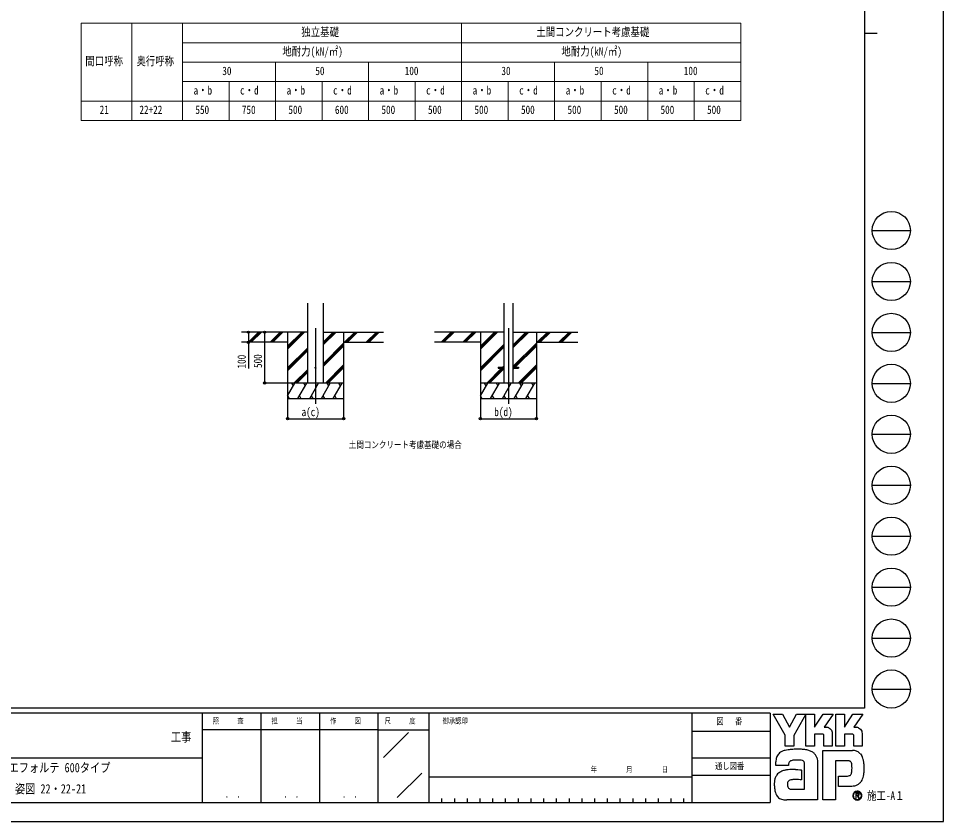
# Model space of a CAD drawing. Units: millimetres, scale not verified. Extents: x -10512 to 10512, y -7425 to 7425.
# Drawn here: x 1435 to 10512, y -7425 to 456 of the extents above; entities that cross this region are included whole.
import ezdxf
from ezdxf.enums import TextEntityAlignment as Align

# ---------------------------------------------------------------- set-up
doc = ezdxf.new("R2010")
doc.units = ezdxf.units.MM
doc.header["$LTSCALE"] = 30
doc.layers.add('0-1_TABLE1', color=7, linetype='Continuous', lineweight=18)
for name, color, linetype in [('0-2_USER1', 3, 'Continuous'), ('0-3_YKK_12', 2, 'Continuous'), ('0-4_YKK_13', 4, 'Continuous'), ('0-5_YKK_A1', 4, 'Continuous'), ('0-6_YKK_D', 6, 'Continuous'), ('0-7_YKK_ZWAK', 7, 'Continuous')]:
    doc.layers.add(name, color=color, linetype=linetype)
doc.styles.add('ＭＳ ゴシック', font='')
doc.styles.get('ＭＳ ゴシック').set_extended_font_data('MS Gothic')

msp = doc.modelspace()

# ---------------------------------------------------------------- linework, layer by layer
at = {"layer": '0-1_TABLE1'}
for p, q in [((2048.6, 409.31), (8522.6, 409.31)), ((2048.6, 409.31), (2048.6, -545.19)), ((2546.6, 409.31), (2546.6, -545.19)), ((3044.6, 409.31), (3044.6, -545.19)), ((5783.6, 409.31), (5783.6, -545.19)), ((3044.6, 218.41), (8522.6, 218.41)), ((3044.6, 27.51), (8522.6, 27.51)), ((3957.6, 27.51), (3957.6, -545.19)), ((4870.6, 27.51), (4870.6, -545.19)), ((6696.6, 27.51), (6696.6, -545.19)), ((7609.6, 27.51), (7609.6, -545.19)), ((3044.6, -163.39), (8522.6, -163.39)), ((3501.1, -163.39), (3501.1, -545.19)), ((4414.1, -163.39), (4414.1, -545.19)), ((5327.1, -163.39), (5327.1, -545.19)), ((6240.1, -163.39), (6240.1, -545.19)), ((7153.1, -163.39), (7153.1, -545.19)), ((8066.1, -163.39), (8066.1, -545.19)), ((2048.6, -354.29), (8522.6, -354.29)), ((2048.6, -545.19), (8522.6, -545.19))]:
    msp.add_line(p, q, dxfattribs=at)
msp.add_lwpolyline([(8522.6, 409.31), (8522.6, -163.39), (8522.6, -545.19)], dxfattribs=at)
at = {"layer": '0-3_YKK_12'}
for p, q in [((4350.66, -2584.03), (4350.66, -3327.35)), ((6242.23, -2584.03), (6242.23, -3327.35))]:
    msp.add_line(p, q, dxfattribs=at)
at = {"layer": '0-4_YKK_13'}
for p, q in [((6142.23, -2967.76), (6142.23, -2976.76)), ((6142.23, -2967.76), (6197.03, -2967.76)), ((6142.23, -2976.76), (6197.03, -2976.76)), ((6287.43, -2967.76), (6342.23, -2967.76)), ((6287.43, -2976.76), (6342.23, -2976.76)), ((6342.23, -2967.76), (6342.23, -2976.76))]:
    msp.add_line(p, q, dxfattribs=at)
msp.add_circle((4350.66, -2972.26), 5, dxfattribs=at)
at = {"layer": '0-5_YKK_A1'}
for p, q in [((4272.91, -3122.26), (4272.91, -2336.91)), ((4428.41, -3122.26), (4428.41, -2336.91)), ((6197.03, -2336.91), (6197.03, -3122.26)), ((6287.43, -2336.91), (6287.43, -3122.26)), ((4272.91, -2622.26), (3624.71, -2622.26)), ((3691.39, -2720.86), (3789.99, -2622.26)), ((3704.13, -2722.26), (3804.13, -2622.26)), ((3718.28, -2722.26), (3818.28, -2622.26)), ((3903.53, -2720.86), (4002.12, -2622.26)), ((3916.26, -2722.26), (4016.27, -2622.26)), ((3930.41, -2722.26), (4030.41, -2622.26)), ((4075.66, -2622.26), (4075.66, -3272.26)), ((4075.66, -2789.15), (4242.54, -2622.26)), ((4075.66, -2775), (4228.4, -2622.26)), ((4075.66, -2760.86), (4214.26, -2622.26)), ((4428.41, -2744.76), (4550.91, -2622.26)), ((4428.41, -2730.62), (4536.77, -2622.26)), ((4428.41, -2716.48), (4522.62, -2622.26)), ((4428.41, -2622.26), (5016.28, -2622.26)), ((4625.66, -2622.26), (4625.66, -3272.26)), ((4634.75, -2722.26), (4734.76, -2622.26)), ((4648.9, -2722.26), (4748.9, -2622.26)), ((4663.04, -2722.26), (4763.04, -2622.26)), ((4846.89, -2722.26), (4946.89, -2622.26)), ((4861.03, -2722.26), (4961.03, -2622.26)), ((4875.17, -2722.26), (4975.17, -2622.26)), ((6197.03, -2622.26), (5516.28, -2622.26)), ((5582.96, -2720.86), (5681.56, -2622.26)), ((5595.7, -2722.26), (5695.7, -2622.26)), ((5609.85, -2722.26), (5709.85, -2622.26)), ((5795.1, -2720.86), (5893.69, -2622.26)), ((5807.84, -2722.26), (5907.84, -2622.26)), ((5821.98, -2722.26), (5921.98, -2622.26)), ((5967.23, -2622.26), (5967.23, -3272.26)), ((5967.23, -2789.15), (6134.11, -2622.26)), ((5967.23, -2775), (6119.97, -2622.26)), ((5967.23, -2760.86), (6105.83, -2622.26)), ((6287.43, -2777.31), (6442.48, -2622.26)), ((6287.43, -2763.17), (6428.34, -2622.26)), ((6287.43, -2749.03), (6414.19, -2622.26)), ((6287.43, -2622.26), (6925.43, -2622.26)), ((6517.23, -2622.26), (6517.23, -3272.26)), ((6526.33, -2722.26), (6626.33, -2622.26)), ((6540.47, -2722.26), (6640.47, -2622.26)), ((6554.61, -2722.26), (6654.61, -2622.26)), ((6738.46, -2722.26), (6838.46, -2622.26)), ((6752.6, -2722.26), (6852.6, -2622.26)), ((6766.74, -2722.26), (6866.74, -2622.26)), ((4075.66, -2722.26), (3624.71, -2722.26)), ((4625.66, -2722.26), (5016.28, -2722.26)), ((5967.23, -2722.26), (5516.28, -2722.26)), ((6517.23, -2722.26), (6925.43, -2722.26)), ((4075.66, -2972.99), (4272.91, -2775.74)), ((4075.66, -2987.13), (4272.91, -2789.89)), ((4075.66, -3001.28), (4272.91, -2804.03)), ((4428.41, -2928.61), (4625.66, -2731.36)), ((4428.41, -2942.75), (4625.66, -2745.5)), ((4428.41, -2956.89), (4625.66, -2759.65)), ((5967.23, -2972.99), (6197.03, -2743.19)), ((5967.23, -2987.13), (6197.03, -2757.34)), ((5967.23, -3001.28), (6197.03, -2771.48)), ((6287.43, -2961.16), (6517.23, -2731.36)), ((6294.96, -2967.76), (6517.23, -2745.5)), ((6309.11, -2967.76), (6517.23, -2759.65)), ((4138.52, -3122.26), (4272.91, -2987.87)), ((4446.88, -3122.26), (4625.66, -2943.49)), ((4461.03, -3122.26), (4625.66, -2957.63)), ((4475.17, -3122.26), (4625.66, -2971.78)), ((6030.09, -3122.26), (6175.59, -2976.76)), ((6044.23, -3122.26), (6189.73, -2976.76)), ((6058.37, -3122.26), (6197.03, -2983.61)), ((6184.59, -2967.76), (6197.03, -2955.32)), ((6287.43, -2989.44), (6300.11, -2976.76)), ((6338.45, -3122.26), (6517.23, -2943.49)), ((6352.6, -3122.26), (6517.23, -2957.63)), ((6366.74, -3122.26), (6517.23, -2971.78)), ((4152.66, -3122.26), (4272.91, -3002.02)), ((4166.8, -3122.26), (4272.91, -3016.16)), ((4625.66, -3122.26), (4075.66, -3122.26)), ((4075.66, -3247.71), (4148.09, -3122.26)), ((4133.09, -3148.25), (4118.08, -3122.26)), ((4176.95, -3272.26), (4263.56, -3122.26)), ((4248.56, -3148.25), (4233.56, -3122.26)), ((4292.42, -3272.26), (4379.03, -3122.26)), ((4364.03, -3148.25), (4349.02, -3122.26)), ((4407.89, -3272.26), (4494.5, -3122.26)), ((4479.5, -3148.25), (4464.5, -3122.26)), ((4523.36, -3272.26), (4609.97, -3122.26)), ((4594.97, -3148.25), (4579.97, -3122.26)), ((6517.23, -3122.26), (5967.23, -3122.26)), ((5967.23, -3247.71), (6039.66, -3122.26)), ((6024.66, -3148.25), (6009.65, -3122.26)), ((6068.53, -3272.26), (6155.13, -3122.26)), ((6140.13, -3148.25), (6125.13, -3122.26)), ((6184, -3272.26), (6270.6, -3122.26)), ((6255.6, -3148.25), (6240.59, -3122.26)), ((6299.47, -3272.26), (6386.07, -3122.26)), ((6371.07, -3148.25), (6356.07, -3122.26)), ((6414.94, -3272.26), (6501.54, -3122.26)), ((6486.54, -3148.25), (6471.54, -3122.26)), ((4076.48, -3246.28), (4091.48, -3272.26)), ((4191.95, -3246.28), (4206.95, -3272.26)), ((4307.42, -3246.28), (4322.42, -3272.26)), ((4422.89, -3246.28), (4437.89, -3272.26)), ((4538.36, -3246.28), (4553.36, -3272.26)), ((5968.05, -3246.28), (5983.05, -3272.26)), ((6083.52, -3246.28), (6098.52, -3272.26)), ((6198.99, -3246.28), (6213.99, -3272.26)), ((6314.46, -3246.28), (6329.46, -3272.26)), ((6429.93, -3246.28), (6444.93, -3272.26)), ((4075.66, -3272.26), (4625.66, -3272.26)), ((5967.23, -3272.26), (6517.23, -3272.26))]:
    msp.add_line(p, q, dxfattribs=at)
at = {"layer": '0-6_YKK_D'}
for p, q in [((3850.6, -2622.26), (3850.6, -3122.26)), ((4074.66, -3122.26), (3849.6, -3122.26)), ((4075.66, -3272.26), (4075.66, -3473.26)), ((4625.66, -3272.26), (4625.66, -3473.26)), ((5967.23, -3272.26), (5967.23, -3473.26)), ((6517.23, -3272.26), (6517.23, -3473.26)), ((4075.66, -3472.26), (4625.66, -3472.26)), ((5967.23, -3472.26), (6517.23, -3472.26))]:
    msp.add_line(p, q, dxfattribs=at)
msp.add_lwpolyline([(3691.32, -2622.26), (3691.32, -2722.26), (3691.32, -2979.86)], dxfattribs=at)
for centre in [(3691.32, -2622.26), (3850.6, -2622.26), (3691.32, -2722.26), (3850.6, -3122.26), (4075.66, -3472.26), (4625.66, -3472.26), (5967.23, -3472.26), (6517.23, -3472.26)]:
    msp.add_circle(centre, 10.62, dxfattribs=at)
at = {"layer": '0-7_YKK_ZWAK'}
for p, q in [((9737.55, 6937.5), (9737.55, -6312.5)), ((9737.55, 312.5), (9862.55, 312.5)), ((9812.55, -1625), (10187.55, -1625)), ((9812.55, -2125), (10187.55, -2125)), ((9812.55, -2625), (10187.55, -2625)), ((9812.55, -3125), (10187.55, -3125)), ((9812.55, -3625), (10187.55, -3625)), ((9812.55, -4125), (10187.55, -4125)), ((9812.55, -4625), (10187.55, -4625)), ((9812.55, -5125), (10187.55, -5125)), ((9812.55, -5625), (10187.55, -5625)), ((9812.55, -6125), (10187.55, -6125)), ((9737.55, -6312.5), (-9762.45, -6312.5)), ((3237.55, -6362.5), (-12.45, -6362.5)), ((3812.55, -6362.5), (3812.55, -7237.5)), ((4387.55, -6362.5), (4387.55, -7237.5)), ((4962.55, -6362.5), (4962.55, -7237.5)), ((5462.55, -6362.5), (4962.55, -6362.5)), ((8043.8, -6362.5), (5462.55, -6362.5)), ((5462.55, -6362.5), (5462.55, -7237.5)), ((8043.8, -6362.5), (8043.8, -7237.5)), ((8812.55, -6362.5), (8043.8, -6362.5)), ((8812.55, -6362.5), (8812.55, -7237.5)), ((4962.55, -6525), (3237.55, -6525)), ((4962.55, -6525), (5462.55, -6525)), ((5017.76, -6795.73), (5262.59, -6550.9)), ((8043.8, -6537.5), (8812.55, -6537.5)), ((-12.45, -6800), (3237.55, -6800)), ((8043.8, -6800), (8812.55, -6800)), ((5151.68, -7189.97), (5392.23, -6949.42)), ((5462.55, -6987.5), (8043.8, -6987.5)), ((8812.55, -6975), (8043.8, -6975)), ((9697.91, -7139.3), (9697.91, -7139.3)), ((-12.45, -7237.5), (3237.55, -7237.5)), ((3237.55, -7237.5), (4962.55, -7237.5)), ((4962.55, -7237.5), (5462.55, -7237.5)), ((5462.55, -7237.5), (8043.8, -7237.5)), ((5587.55, -7200), (5587.55, -7237.5)), ((5712.55, -7200), (5712.55, -7237.5)), ((5837.55, -7200), (5837.55, -7237.5)), ((5962.55, -7200), (5962.55, -7237.5)), ((6087.55, -7200), (6087.55, -7237.5)), ((6212.55, -7200), (6212.55, -7237.5)), ((6337.55, -7200), (6337.55, -7237.5)), ((6462.55, -7200), (6462.55, -7237.5)), ((6587.55, -7200), (6587.55, -7237.5)), ((6712.55, -7200), (6712.55, -7237.5)), ((6837.55, -7200), (6837.55, -7237.5)), ((6962.55, -7200), (6962.55, -7237.5)), ((7087.55, -7200), (7087.55, -7237.5)), ((7212.55, -7200), (7212.55, -7237.5)), ((7337.55, -7200), (7337.55, -7237.5)), ((7462.55, -7200), (7462.55, -7237.5)), ((7587.55, -7200), (7587.55, -7237.5)), ((7712.55, -7200), (7712.55, -7237.5)), ((7837.55, -7200), (7837.55, -7237.5)), ((7962.55, -7200), (7962.55, -7237.5)), ((8043.8, -7237.5), (8812.55, -7237.5)), ((9666.68, -7209.95), (9666.68, -7209.95))]:
    msp.add_line(p, q, dxfattribs=at)
for points in [[(-10512.5, -7425), (10512.5, -7425), (10512.5, 7425), (-10512.5, 7425)], [(8840.05, -6370), (8932.08, -6370), (9001.18, -6500.25), (9070.1, -6370), (9162.19, -6370), (9044.18, -6579.98), (9044.18, -6685.33), (8960.24, -6685.33), (8960.24, -6577.14)]]:
    msp.add_lwpolyline(points, close=True, dxfattribs=at)
for points in [[(4962.55, -6362.5), (3237.55, -6362.5), (3237.55, -7237.5)], [(9326.37, -6566.52), (9246.92, -6566.52), (9246.92, -6685.24), (9162.29, -6685.24), (9162.29, -6370), (9246.92, -6370), (9246.92, -6498.96), (9330.17, -6370), (9429.6, -6370), (9340.4, -6500.53), (9343.56, -6500.53), (9347.05, -6500.53), (9350.63, -6500.53), (9354.08, -6500.53), (9357.16, -6500.53), (9359.65, -6500.53), (9361.31, -6500.53), (9361.92, -6500.53)], [(9618.78, -6566.52), (9539.42, -6566.52), (9539.42, -6685.33), (9454.74, -6685.33), (9454.74, -6370), (9539.42, -6370), (9539.42, -6498.96), (9622.58, -6370), (9722.01, -6370), (9632.81, -6500.53), (9636, -6500.53), (9639.51, -6500.53), (9643.09, -6500.53), (9646.53, -6500.53), (9649.6, -6500.53), (9652.08, -6500.53), (9653.73, -6500.53), (9654.33, -6500.53)], [(9386.26, -6505.53), (9396.37, -6511.31), (9404.93, -6518.83), (9411.81, -6527.8), (9416.89, -6537.87), (9420.03, -6548.74), (9421.1, -6560.09), (9421.1, -6685.55), (9338.53, -6685.55), (9338.53, -6578.52)], [(9678.7, -6505.53), (9688.84, -6511.31), (9697.44, -6518.83), (9704.35, -6527.8), (9709.46, -6537.87), (9712.62, -6548.74), (9713.7, -6560.09), (9713.7, -6685.33), (9630.93, -6685.33), (9630.93, -6578.52)], [(9269.27, -6797.91), (9272.82, -6812.25), (9274.83, -6827.61), (9275.46, -6843.97), (9275.46, -7212.5), (8973.88, -7212.5)], [(9572.17, -6828.77), (9452.98, -6828.77), (9452.98, -7212.5), (9328.08, -7212.5), (9328.08, -6726.98), (9618.38, -6726.98)], [(9696.78, -6761.28), (9704.93, -6771.56), (9711.03, -6781.52), (9715.29, -6790.54)], [(9011.99, -6830.78), (9006.18, -6834.05), (9001.65, -6838.04), (8998.22, -6842.71), (8995.73, -6847.99), (8994.01, -6853.83), (8992.9, -6860.17), (8992.23, -6866.97), (8991.82, -6874.17), (8866.86, -6874.47), (8867.23, -6857.38), (8867.92, -6838.18)], [(9059.87, -6913.82), (9083.52, -6915.38), (9102.11, -6917.46), (9114.28, -6919.42), (9118.63, -6920.58), (9118.63, -7016.18), (9104.81, -7014.72), (9089.64, -7013.9), (9074.12, -7013.58), (9059.22, -7013.63), (9045.92, -7013.91), (9035.21, -7014.27), (9028.06, -7014.59), (9025.46, -7014.73), (9014.66, -7016.71), (9005.34, -7019.8), (8997.51, -7024.03), (8991.17, -7029.42), (8986.32, -7035.99), (8982.96, -7043.76), (8981.09, -7052.75), (8980.71, -7062.98), (8981.91, -7074.22), (8984.29, -7083.52), (8987.73, -7091.04), (8992.07, -7096.97), (8997.15, -7101.49), (9002.83, -7104.76), (9008.97, -7106.98), (9015.4, -7108.31), (9148.16, -7108.31), (9148.16, -6862.68), (9148.19, -6857.81), (9147.94, -6853.05), (9147.32, -6848.47), (9146.25, -6844.12), (9144.66, -6840.06), (9142.46, -6836.37), (9139.59, -6833.1), (9135.97, -6830.31)], [(9135.97, -6830.31), (9128.18, -6827.25), (9115.73, -6824.67), (9099.85, -6822.75), (9081.77, -6821.74), (9062.71, -6821.82), (9043.91, -6823.21)], [(9614.57, -6902.49), (9614.41, -6886.58), (9613.65, -6872.24), (9611.86, -6859.66), (9608.59, -6848.98)], [(9686.41, -7052.43), (9674.87, -7061.39), (9662.86, -7068.44), (9650.46, -7073.7), (9637.75, -7077.3), (9624.84, -7079.36), (9611.8, -7080.02), (9483.4, -7080.02), (9483.4, -6979.16), (9555.8, -6979.16), (9569.15, -6978.97), (9580.89, -6977.83), (9590.97, -6974.88)], [(9686.52, -7156.49), (9686.45, -7155.03), (9686.27, -7153.62), (9685.97, -7152.26), (9685.55, -7150.97), (9685.01, -7149.75), (9684.35, -7148.59), (9683.58, -7147.52), (9682.7, -7146.53), (9681.54, -7145.51), (9680.26, -7144.62), (9678.85, -7143.86), (9677.33, -7143.23), (9675.7, -7142.74), (9673.96, -7142.39), (9672.12, -7142.18), (9670.19, -7142.11), (9651.25, -7142.11), (9651.25, -7197.85), (9656.97, -7197.85), (9656.97, -7147.79), (9670.19, -7147.79), (9671.56, -7147.84), (9672.84, -7147.97), (9674.04, -7148.19), (9675.16, -7148.5), (9676.18, -7148.89), (9677.11, -7149.36), (9677.94, -7149.92), (9678.66, -7150.56)], [(9680.9, -7156.49), (9680.55, -7159.17), (9679.59, -7161.28), (9678.15, -7162.89), (9676.37, -7164.06), (9674.36, -7164.86), (9672.26, -7165.35), (9670.21, -7165.6), (9668.32, -7165.67), (9663.36, -7165.67), (9665.86, -7169.92), (9682.23, -7198.04), (9688.78, -7198.04), (9673, -7170.98), (9674.48, -7170.68), (9675.89, -7170.31), (9677.23, -7169.86), (9678.49, -7169.33), (9679.67, -7168.72), (9680.77, -7168.04), (9681.78, -7167.28), (9682.7, -7166.44)]]:
    msp.add_lwpolyline(points, dxfattribs=at)
for centre in [(10000.05, -1625), (10000.05, -2125), (10000.05, -2625), (10000.05, -3125), (10000.05, -3625), (10000.05, -4125), (10000.05, -4625), (10000.05, -5125), (10000.05, -5625), (10000.05, -6125)]:
    msp.add_circle(centre, 187.5, dxfattribs=at)
for centre, radius, start, end in [((9362.04, -6562.97), 62.44, 78.26798, 90.11215), ((9362.93, -6558.43), 57.81, 66.19963, 78.22058), ((9654.45, -6563.08), 62.55, 78.27851, 90.10826), ((9655.31, -6558.7), 58.09, 66.2483, 78.23226), ((9326.81, -6578.23), 11.72, 358.57817, 92.1683), ((9619.27, -6578.18), 11.67, 358.29941, 92.43455), ((9086.17, -7425.11), 710, 91.6169, 94.94971), ((9083.42, -7310.15), 595.01, 87.51794, 91.66439), ((9091.15, -7144.44), 429.12, 81.92631, 87.59083), ((9017.6, -6839.67), 149.2, 163.48385, 171.57982), ((8979.01, -6828.22), 108.95, 152.2125, 163.4865), ((8962.34, -6819.6), 90.18, 138.03852, 152.12015), ((8962.33, -6820.02), 90.45, 122.60463, 137.83438), ((8974.29, -6839.36), 113.2, 108.37421, 122.42809), ((8993.23, -6906.73), 183.13, 100.93159, 107.35499), ((9055.13, -7207.04), 489.75, 97.86054, 101.37938), ((9084.19, -7408.95), 693.73, 94.90201, 97.9576), ((9113.97, -6988.08), 271.1, 73.67137, 82.05943), ((9147.82, -6874.79), 152.88, 60.60528, 73.9085), ((9161.67, -6847.16), 122.01, 52.17347, 59.90542), ((9174.06, -6831.12), 101.74, 43.55042, 52.14561), ((9180.89, -6824.52), 92.24, 34.48659, 43.50182), ((9180.94, -6824.38), 92.12, 25.58915, 34.43128), ((9172.74, -6828.22), 101.17, 17.43089, 25.54591), ((9613.64, -6860.53), 133.64, 78.73198, 87.96551), ((9617.56, -6840.49), 113.22, 69.03034, 78.69541), ((9621.21, -6830.75), 102.82, 59.39484, 68.9885), ((9622.9, -6827.78), 99.4, 50.3012, 59.3616), ((9622.28, -6828.48), 100.33, 42.05209, 50.28551), ((9572.73, -6857.03), 157.3, 14.76267, 25.00486), ((9094.51, -6851.15), 226.96, 171.55622, 176.72493), ((9044.98, -6909.07), 84.96, 102.4979, 112.84632), ((9061.41, -6979.98), 157.75, 96.37207, 102.75341), ((9572.85, -6890.03), 61.26, 77.94572, 90.63794), ((9578.18, -6865.04), 35.72, 60.20991, 77.92418), ((9581.63, -6858.55), 28.37, 39.8078, 59.75378), ((9576.78, -6862.26), 34.47, 22.65544, 39.38165), ((9476.25, -6883.32), 257.3, 7.9139, 14.95041), ((9379.89, -6897.34), 354.67, 2.54376, 8.01251), ((9324.66, -6900.24), 409.98, 357.76419, 2.60674), ((8981.14, -7040.72), 127.26, 153.89178, 164.94341), ((8962.32, -7031.67), 106.37, 142.04688, 153.80771), ((8958.69, -7029.07), 101.91, 130.60221, 141.94427), ((8964.69, -7036.28), 111.29, 120.60724, 130.53081), ((8976.54, -7056.43), 134.67, 112.58838, 120.58162), ((8992.48, -7094.75), 176.17, 106.61303, 112.59024), ((9017.56, -7179.03), 264.11, 99.87193, 106.59825), ((9031.61, -7258.18), 344.49, 94.78469, 99.91711), ((9038.45, -7336.93), 423.53, 90.80099, 94.81812), ((9039.49, -7395.56), 482.18, 87.57779, 90.82714), ((9579.3, -6948.57), 28.78, 293.91672, 314.09376), ((9575.37, -6945.11), 34, 314.78099, 333.92928), ((9550.12, -6932.85), 62.07, 334.00676, 347.34989), ((9481.24, -6916.9), 132.77, 347.14308, 355.40008), ((9330.51, -6903.94), 284.06, 355.2339, 0.29193), ((9533.51, -6937.79), 197.44, 339.22498, 347.31457), ((9422.87, -6911.98), 311.04, 347.15166, 352.97565), ((9340.42, -6901.25), 394.19, 352.8937, 357.82206), ((9095.33, -7058.72), 243.22, 174.55588, 182.47272), ((9231.24, -7056.58), 379.12, 181.90948, 187.89042), ((9022.45, -7051.74), 170.01, 164.97537, 174.56739), ((9603.07, -6958.47), 125.59, 311.57033, 318.66243), ((9588.53, -6945.72), 144.93, 318.67367, 325.29112), ((9625.9, -6973.56), 98.37, 326.23251, 339.61931), ((9071.73, -7079.01), 218.04, 187.80471, 196.36971), ((8987.51, -7103.89), 130.22, 196.3102, 208.20993), ((8950.84, -7123.41), 88.68, 208.29777, 223.35561), ((9666.75, -7170.47), 44.1, 90.09157, 179.92363), ((9666.49, -7170.52), 43.83, 179.86065, 225.14399), ((9666.48, -7170.33), 39.22, 134.8007, 180.12175), ((9666.32, -7170.58), 39.06, 179.75513, 225.29722), ((9666.59, -7170.11), 39.14, 89.86602, 135.149), ((9666.75, -7170.39), 44.02, 44.93442, 90.08536), ((9666.76, -7170.41), 39.44, 45.03108, 90.11509), ((9666.62, -7170.35), 39.6, 270.09072, 359.90926), ((9672.52, -7156.26), 8.38, 358.3894, 42.86139), ((9672.69, -7156.89), 13.84, 316.37674, 1.6565), ((9666.79, -7170.42), 39.43, 0.00643, 45.07115), ((9667.1, -7170.25), 43.68, 359.78949, 45.13288), ((9666.99, -7170.6), 43.78, 314.92572, 0.23508), ((8942.57, -7130.69), 77.67, 223.64205, 239.63663), ((8949.43, -7118.2), 91.91, 239.8785, 253.65355), ((8962, -7075.02), 136.89, 253.69102, 263.74909), ((8972.65, -6980.24), 232.26, 263.68487, 270.30455), ((9666.7, -7170.53), 43.98, 224.94536, 269.98445), ((9666.61, -7170.94), 39.01, 224.62822, 270.10973), ((9666.69, -7170.31), 44.2, 269.98802, 314.93777)]:
    msp.add_arc(centre, radius, start, end, dxfattribs=at)

# ---------------------------------------------------------------- texts
at = {"layer": '0-1_TABLE1', "style": 'ＭＳ ゴシック', "width": 0.8}
for s, p in [('独立基礎', (4210.1, 257.61)), ('土間コンクリート考慮基礎', (6517.1, 257.61)), ('地耐力(kN/㎡)', (4024.1, 66.71)), ('地耐力(kN/㎡)', (6763.1, 66.71)), ('間口呼称', (2090.6, -28.74)), ('奥行呼称', (2591.6, -28.74)), ('30', (3435.1, -124.19)), ('50', (4348.1, -124.19)), ('100', (5225.1, -124.19)), ('30', (6174.1, -124.19)), ('50', (7087.1, -124.19)), ('100', (7964.1, -124.19)), ('a・b', (3152.85, -315.09)), ('c・d', (3609.35, -315.09)), ('a・b', (4065.85, -315.09)), ('c・d', (4522.35, -315.09)), ('a・b', (4978.85, -315.09)), ('c・d', (5435.35, -315.09)), ('a・b', (5891.85, -315.09)), ('c・d', (6348.35, -315.09)), ('a・b', (6804.85, -315.09)), ('c・d', (7261.35, -315.09)), ('a・b', (7717.85, -315.09)), ('c・d', (8174.35, -315.09)), ('21', (2231.6, -505.99)), ('22+22', (2621.6, -505.99)), ('550', (3170.85, -505.99)), ('750', (3627.35, -505.99)), ('500', (4083.85, -505.99)), ('600', (4540.35, -505.99)), ('500', (4996.85, -505.99)), ('500', (5453.35, -505.99)), ('500', (5909.85, -505.99)), ('500', (6366.35, -505.99)), ('500', (6822.85, -505.99)), ('500', (7279.35, -505.99)), ('500', (7735.85, -505.99)), ('500', (8192.35, -505.99))]:
    msp.add_text(s, height=82.48, dxfattribs=at).set_placement(p, align=Align.BOTTOM_LEFT)
at = {"layer": '0-2_USER1', "style": 'ＭＳ ゴシック', "width": 0.8}
for s, height, p in [('土間コンクリート考慮基礎の場合', 65.98, (4676.15, -3780.34)), ('サイクルポート エフォルテ 600タイプ', 91.64, (587.3, -6969.36)), ('2連結セット 姿図 22・22-21', 91.64, (800.63, -7177.69))]:
    msp.add_text(s, height=height, dxfattribs=at).set_placement(p, align=Align.BOTTOM_LEFT)
at = {"layer": '0-6_YKK_D', "style": 'ＭＳ ゴシック', "width": 0.8}
for s, p in [('100', (3690.52, -2979.06)), ('500', (3849.8, -2974.26))]:
    msp.add_text(s, height=82.48, rotation=90, dxfattribs=at).set_placement(p, align=Align.BOTTOM_LEFT)
for s, p in [('a(c)', (4212.66, -3471.46)), ('b(d)', (6104.23, -3471.46))]:
    msp.add_text(s, height=82.48, dxfattribs=at).set_placement(p, align=Align.BOTTOM_LEFT)
at = {"layer": '0-7_YKK_ZWAK', "style": 'ＭＳ ゴシック', "width": 0.8}
for s, height, p in [('照     査', 54.99, (3341.05, -6481.25)), ('担     当', 54.99, (3918.05, -6481.25)), ('作     図', 54.99, (4493.05, -6481.25)), ('尺     度', 54.99, (5028.55, -6481.25)), ('御承認印', 54.99, (5597.85, -6481.25)), ('図\u3000 番', 64.15, (8283.51, -6493.75)), ('工事', 91.64, (2930.83, -6668.66)), ('年        月        日', 54.99, (7049.77, -6958.04)), ('通し図番', 64.15, (8269.51, -6931.25)), ('施工-A１', 82.48, (9762.55, -7237.5)), ('． ．', 64.79, (3462.5, -7210.88)), ('． ．', 64.79, (4037.5, -7210.88)), ('． ．', 64.79, (4612.5, -7210.88))]:
    msp.add_text(s, height=height, dxfattribs=at).set_placement(p, align=Align.BOTTOM_LEFT)

doc.saveas('drawing.dxf')
